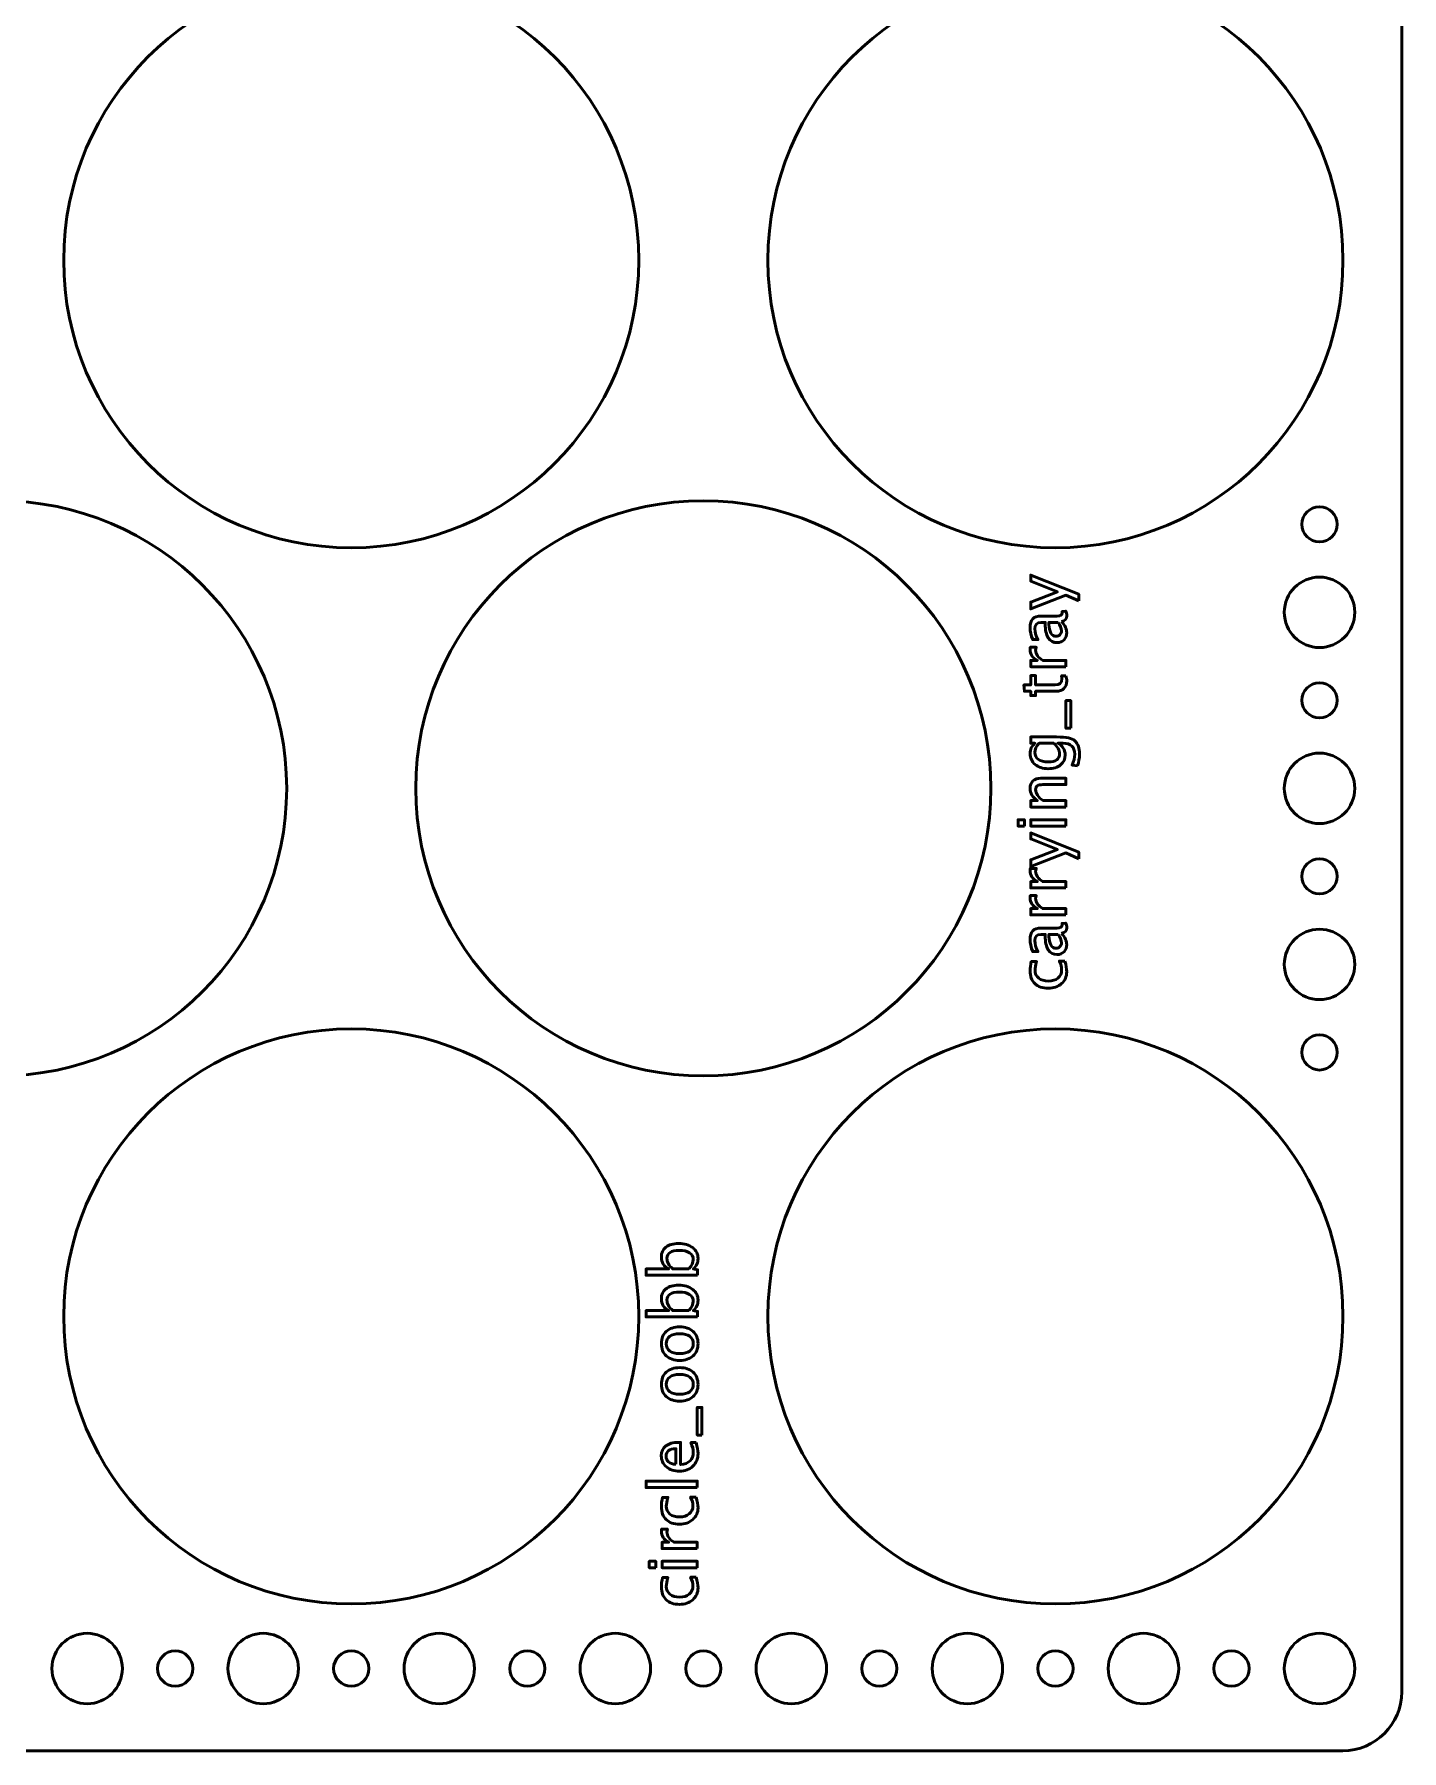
# Model space of a CAD drawing. Header units: centimetres. Extents: x -20.9 to 20.9, y -14.9 to 14.9.
# Drawn here: x -11.7 to -0.05, y -14.95 to -0.33 of the extents above; entities that cross this region are included whole.
import ezdxf

# ---------------------------------------------------------------- set-up
doc = ezdxf.new("R2010")
doc.units = ezdxf.units.CM
doc.header["$MEASUREMENT"] = 0
doc.layers.add('Layer 1', color=7, linetype='Continuous')

msp = doc.modelspace()

# ---------------------------------------------------------------- linework, layer by layer
at = {"layer": 'Layer 1', "lineweight": 53}
for centre, major_axis in [((-9, -2.25), (0, 2.45)), ((-3, -2.25), (0, 2.45)), ((-12, -6.75), (0, 2.45)), ((-6, -6.75), (0, 2.45)), ((-9, -11.25), (0, 2.45)), ((-3, -11.25), (0, 2.45)), ((-11.24999, -14.25001), (0, 0.30001)), ((-9.74999, -14.25001), (0, 0.30001)), ((-8.24999, -14.25001), (0, 0.30001)), ((-6.74999, -14.25001), (0, 0.30001)), ((-5.24999, -14.25001), (0, 0.30001)), ((-3.74999, -14.25001), (0, 0.30001)), ((-2.24999, -14.25001), (0, 0.30001)), ((-0.74999, -14.25001), (0, 0.30001)), ((-10.5, -14.25), (0, 0.15)), ((-9, -14.25), (0, 0.15)), ((-7.5, -14.25), (0, 0.15)), ((-6, -14.25), (0, 0.15)), ((-4.5, -14.25), (0, 0.15)), ((-3, -14.25), (0, 0.15)), ((-1.5, -14.25), (0, 0.15))]:
    msp.add_ellipse(centre, major_axis=major_axis, ratio=1, dxfattribs=at)
for points, knots in [([(-20.95, -14.45), (-20.95, -14.45), (-20.95, 14.45), (-20.95, 14.45), (-20.95, 14.45), (-20.95, 14.72614), (-20.72614, 14.95), (-20.45, 14.95), (-20.45, 14.95), (-20.45, 14.95), (-0.55, 14.95), (-0.55, 14.95), (-0.55, 14.95), (-0.27386, 14.95), (-0.05, 14.72614), (-0.05, 14.45), (-0.05, 14.45), (-0.05, 14.45), (-0.05, -14.45), (-0.05, -14.45), (-0.05, -14.45), (-0.05, -14.72614), (-0.27386, -14.95), (-0.55, -14.95), (-0.55, -14.95), (-0.55, -14.95), (-20.45, -14.95), (-20.45, -14.95), (-20.45, -14.95), (-20.72614, -14.95), (-20.95, -14.72614), (-20.95, -14.45)], [0, 0, 0, 0, 0.11111111, 0.11111111, 0.11111111, 0.11111111, 0.22222222, 0.22222222, 0.22222222, 0.22222222, 0.33333333, 0.33333333, 0.33333333, 0.33333333, 0.44444444, 0.44444444, 0.44444444, 0.44444444, 0.55555556, 0.55555556, 0.55555556, 0.55555556, 0.66666667, 0.66666667, 0.66666667, 0.66666667, 0.77777778, 0.77777778, 0.77777778, 0.77777778, 1, 1, 1, 1]), ([(-0.9, -4.5), (-0.9, -4.41716), (-0.83284, -4.35), (-0.75, -4.35), (-0.75, -4.35), (-0.66716, -4.35), (-0.6, -4.41716), (-0.6, -4.5), (-0.6, -4.5), (-0.6, -4.58284), (-0.66716, -4.65), (-0.75, -4.65), (-0.75, -4.65), (-0.83284, -4.65), (-0.9, -4.58284), (-0.9, -4.5)], [0, 0, 0, 0, 0.2, 0.2, 0.2, 0.2, 0.4, 0.4, 0.4, 0.4, 0.6, 0.6, 0.6, 0.6, 1, 1, 1, 1]), ([(-1.05, -5.25), (-1.05, -5.08431), (-0.91569, -4.95), (-0.75, -4.95), (-0.75, -4.95), (-0.58431, -4.95), (-0.45, -5.08431), (-0.45, -5.25), (-0.45, -5.25), (-0.45, -5.41569), (-0.58431, -5.55), (-0.75, -5.55), (-0.75, -5.55), (-0.91569, -5.55), (-1.05, -5.41569), (-1.05, -5.25)], [0, 0, 0, 0, 0.2, 0.2, 0.2, 0.2, 0.4, 0.4, 0.4, 0.4, 0.6, 0.6, 0.6, 0.6, 1, 1, 1, 1]), ([(-0.9, -6), (-0.9, -5.91716), (-0.83284, -5.85), (-0.75, -5.85), (-0.75, -5.85), (-0.66716, -5.85), (-0.6, -5.91716), (-0.6, -6), (-0.6, -6), (-0.6, -6.08284), (-0.66716, -6.15), (-0.75, -6.15), (-0.75, -6.15), (-0.83284, -6.15), (-0.9, -6.08284), (-0.9, -6)], [0, 0, 0, 0, 0.2, 0.2, 0.2, 0.2, 0.4, 0.4, 0.4, 0.4, 0.6, 0.6, 0.6, 0.6, 1, 1, 1, 1]), ([(-1.05, -6.75), (-1.05, -6.58431), (-0.91569, -6.45), (-0.75, -6.45), (-0.75, -6.45), (-0.58431, -6.45), (-0.45, -6.58431), (-0.45, -6.75), (-0.45, -6.75), (-0.45, -6.91569), (-0.58431, -7.05), (-0.75, -7.05), (-0.75, -7.05), (-0.91569, -7.05), (-1.05, -6.91569), (-1.05, -6.75)], [0, 0, 0, 0, 0.2, 0.2, 0.2, 0.2, 0.4, 0.4, 0.4, 0.4, 0.6, 0.6, 0.6, 0.6, 1, 1, 1, 1]), ([(-0.9, -7.5), (-0.9, -7.41716), (-0.83284, -7.35), (-0.75, -7.35), (-0.75, -7.35), (-0.66716, -7.35), (-0.6, -7.41716), (-0.6, -7.5), (-0.6, -7.5), (-0.6, -7.58284), (-0.66716, -7.65), (-0.75, -7.65), (-0.75, -7.65), (-0.83284, -7.65), (-0.9, -7.58284), (-0.9, -7.5)], [0, 0, 0, 0, 0.2, 0.2, 0.2, 0.2, 0.4, 0.4, 0.4, 0.4, 0.6, 0.6, 0.6, 0.6, 1, 1, 1, 1]), ([(-1.05, -8.25), (-1.05, -8.08431), (-0.91569, -7.95), (-0.75, -7.95), (-0.75, -7.95), (-0.58431, -7.95), (-0.45, -8.08431), (-0.45, -8.25), (-0.45, -8.25), (-0.45, -8.41569), (-0.58431, -8.55), (-0.75, -8.55), (-0.75, -8.55), (-0.91569, -8.55), (-1.05, -8.41569), (-1.05, -8.25)], [0, 0, 0, 0, 0.2, 0.2, 0.2, 0.2, 0.4, 0.4, 0.4, 0.4, 0.6, 0.6, 0.6, 0.6, 1, 1, 1, 1]), ([(-0.9, -9), (-0.9, -8.91716), (-0.83284, -8.85), (-0.75, -8.85), (-0.75, -8.85), (-0.66716, -8.85), (-0.6, -8.91716), (-0.6, -9), (-0.6, -9), (-0.6, -9.08284), (-0.66716, -9.15), (-0.75, -9.15), (-0.75, -9.15), (-0.83284, -9.15), (-0.9, -9.08284), (-0.9, -9)], [0, 0, 0, 0, 0.2, 0.2, 0.2, 0.2, 0.4, 0.4, 0.4, 0.4, 0.6, 0.6, 0.6, 0.6, 1, 1, 1, 1])]:
    msp.add_open_spline(points, degree=3, knots=knots, dxfattribs=at)
at = {"layer": 'Layer 1', "color": 5, "lineweight": 53}
for points, knots in [([(-2.80154, -5.15323), (-2.80154, -5.15323), (-2.9101, -5.10469), (-2.9101, -5.10469), (-2.9101, -5.10469), (-2.9101, -5.10469), (-3.20963, -5.22058), (-3.20963, -5.22058), (-3.20963, -5.22058), (-3.20963, -5.22058), (-3.20963, -5.16245), (-3.20963, -5.16245), (-3.20963, -5.16245), (-3.20963, -5.16245), (-2.9831, -5.07628), (-2.9831, -5.07628), (-2.9831, -5.07628), (-2.9831, -5.07628), (-3.20963, -4.98437), (-3.20963, -4.98437), (-3.20963, -4.98437), (-3.20963, -4.98437), (-3.20963, -4.93328), (-3.20963, -4.93328), (-3.20963, -4.93328), (-3.20963, -4.93328), (-2.80154, -5.09678), (-2.80154, -5.09678), (-2.80154, -5.09678), (-2.80154, -5.09678), (-2.80154, -5.15323), (-2.80154, -5.15323)], [0, 0, 0, 0, 0.11111111, 0.11111111, 0.11111111, 0.11111111, 0.22222222, 0.22222222, 0.22222222, 0.22222222, 0.33333333, 0.33333333, 0.33333333, 0.33333333, 0.44444444, 0.44444444, 0.44444444, 0.44444444, 0.55555556, 0.55555556, 0.55555556, 0.55555556, 0.66666667, 0.66666667, 0.66666667, 0.66666667, 0.77777778, 0.77777778, 0.77777778, 0.77777778, 1, 1, 1, 1]), ([(-2.94858, -5.32839), (-2.91866, -5.36094), (-2.90371, -5.39226), (-2.90371, -5.42237), (-2.90371, -5.42237), (-2.90371, -5.44711), (-2.91142, -5.46771), (-2.92694, -5.48398), (-2.92694, -5.48398), (-2.94246, -5.50035), (-2.96203, -5.50854), (-2.98564, -5.50854), (-2.98564, -5.50854), (-3.01829, -5.50854), (-3.04341, -5.4948), (-3.0609, -5.46733), (-3.0609, -5.46733), (-3.0784, -5.43986), (-3.08715, -5.40045), (-3.08715, -5.34908), (-3.08715, -5.34908), (-3.08715, -5.34908), (-3.08715, -5.33638), (-3.08715, -5.33638), (-3.08715, -5.33638), (-3.08715, -5.33638), (-3.12318, -5.33638), (-3.12318, -5.33638), (-3.12318, -5.33638), (-3.15789, -5.33638), (-3.1752, -5.35445), (-3.1752, -5.39066), (-3.1752, -5.39066), (-3.1752, -5.4187), (-3.16636, -5.44937), (-3.14867, -5.48257), (-3.14867, -5.48257), (-3.14867, -5.48257), (-3.19326, -5.48257), (-3.19326, -5.48257), (-3.19326, -5.48257), (-3.20832, -5.44607), (-3.21584, -5.41164), (-3.21584, -5.37938), (-3.21584, -5.37938), (-3.21584, -5.34617), (-3.20832, -5.32161), (-3.19317, -5.3059), (-3.19317, -5.3059), (-3.17802, -5.2901), (-3.15469, -5.2822), (-3.12318, -5.2822), (-3.12318, -5.2822), (-3.12318, -5.2822), (-2.988, -5.2822), (-2.988, -5.2822), (-2.988, -5.2822), (-2.95705, -5.2822), (-2.94152, -5.2727), (-2.94152, -5.2536), (-2.94152, -5.2536), (-2.94152, -5.25125), (-2.9419, -5.24777), (-2.94265, -5.24316), (-2.94265, -5.24316), (-2.94265, -5.24316), (-2.91255, -5.2393), (-2.91255, -5.2393), (-2.91255, -5.2393), (-2.90662, -5.25162), (-2.90371, -5.26517), (-2.90371, -5.28003), (-2.90371, -5.28003), (-2.90371, -5.30534), (-2.91866, -5.32143), (-2.94858, -5.32839)], [0, 0, 0, 0, 0.05, 0.05, 0.05, 0.05, 0.1, 0.1, 0.1, 0.1, 0.15, 0.15, 0.15, 0.15, 0.2, 0.2, 0.2, 0.2, 0.25, 0.25, 0.25, 0.25, 0.3, 0.3, 0.3, 0.3, 0.35, 0.35, 0.35, 0.35, 0.4, 0.4, 0.4, 0.4, 0.45, 0.45, 0.45, 0.45, 0.5, 0.5, 0.5, 0.5, 0.55, 0.55, 0.55, 0.55, 0.6, 0.6, 0.6, 0.6, 0.65, 0.65, 0.65, 0.65, 0.7, 0.7, 0.7, 0.7, 0.75, 0.75, 0.75, 0.75, 0.8, 0.8, 0.8, 0.8, 0.85, 0.85, 0.85, 0.85, 0.9, 0.9, 0.9, 0.9, 1, 1, 1, 1]), ([(-2.97812, -5.33638), (-2.97812, -5.33638), (-3.05498, -5.33638), (-3.05498, -5.33638), (-3.05498, -5.33638), (-3.05498, -5.33638), (-3.05554, -5.35379), (-3.05554, -5.35379), (-3.05554, -5.35379), (-3.05554, -5.38389), (-3.04999, -5.40816), (-3.03889, -5.42669), (-3.03889, -5.42669), (-3.0277, -5.44513), (-3.01293, -5.45435), (-2.99449, -5.45435), (-2.99449, -5.45435), (-2.9816, -5.45435), (-2.97069, -5.44974), (-2.96175, -5.44062), (-2.96175, -5.44062), (-2.95281, -5.4314), (-2.9483, -5.4202), (-2.9483, -5.40694), (-2.9483, -5.40694), (-2.9483, -5.38436), (-2.95827, -5.36084), (-2.97812, -5.33638)], [0, 0, 0, 0, 0.125, 0.125, 0.125, 0.125, 0.25, 0.25, 0.25, 0.25, 0.375, 0.375, 0.375, 0.375, 0.5, 0.5, 0.5, 0.5, 0.625, 0.625, 0.625, 0.625, 0.75, 0.75, 0.75, 0.75, 1, 1, 1, 1]), ([(-2.91048, -5.71352), (-2.91048, -5.71352), (-3.20963, -5.71352), (-3.20963, -5.71352), (-3.20963, -5.71352), (-3.20963, -5.71352), (-3.20963, -5.65934), (-3.20963, -5.65934), (-3.20963, -5.65934), (-3.20963, -5.65934), (-3.1531, -5.65934), (-3.1531, -5.65934), (-3.1531, -5.65934), (-3.19496, -5.63779), (-3.21584, -5.60656), (-3.21584, -5.56555), (-3.21584, -5.56555), (-3.21584, -5.56), (-3.21537, -5.55416), (-3.21443, -5.54814), (-3.21443, -5.54814), (-3.21443, -5.54814), (-3.16373, -5.54814), (-3.16373, -5.54814), (-3.16373, -5.54814), (-3.16683, -5.55755), (-3.16843, -5.56583), (-3.16843, -5.57298), (-3.16843, -5.57298), (-3.16843, -5.60741), (-3.14811, -5.6362), (-3.10738, -5.65934), (-3.10738, -5.65934), (-3.10738, -5.65934), (-2.91048, -5.65934), (-2.91048, -5.65934), (-2.91048, -5.65934), (-2.91048, -5.65934), (-2.91048, -5.71352), (-2.91048, -5.71352)], [0, 0, 0, 0, 0.09090909, 0.09090909, 0.09090909, 0.09090909, 0.18181818, 0.18181818, 0.18181818, 0.18181818, 0.27272727, 0.27272727, 0.27272727, 0.27272727, 0.36363636, 0.36363636, 0.36363636, 0.36363636, 0.45454545, 0.45454545, 0.45454545, 0.45454545, 0.54545455, 0.54545455, 0.54545455, 0.54545455, 0.63636364, 0.63636364, 0.63636364, 0.63636364, 0.72727273, 0.72727273, 0.72727273, 0.72727273, 0.81818182, 0.81818182, 0.81818182, 0.81818182, 1, 1, 1, 1]), ([(-2.91057, -5.79085), (-2.90596, -5.8076), (-2.90371, -5.82218), (-2.90371, -5.8345), (-2.90371, -5.8345), (-2.90371, -5.86216), (-2.91161, -5.8837), (-2.92741, -5.89913), (-2.92741, -5.89913), (-2.94322, -5.91465), (-2.96514, -5.92237), (-2.99326, -5.92237), (-2.99326, -5.92237), (-2.99326, -5.92237), (-3.16899, -5.92237), (-3.16899, -5.92237), (-3.16899, -5.92237), (-3.16899, -5.92237), (-3.16899, -5.95981), (-3.16899, -5.95981), (-3.16899, -5.95981), (-3.16899, -5.95981), (-3.20963, -5.95981), (-3.20963, -5.95981), (-3.20963, -5.95981), (-3.20963, -5.95981), (-3.20963, -5.92237), (-3.20963, -5.92237), (-3.20963, -5.92237), (-3.20963, -5.92237), (-3.26373, -5.92237), (-3.26373, -5.92237), (-3.26373, -5.92237), (-3.26373, -5.92237), (-3.2689, -5.86818), (-3.2689, -5.86818), (-3.2689, -5.86818), (-3.2689, -5.86818), (-3.20963, -5.86818), (-3.20963, -5.86818), (-3.20963, -5.86818), (-3.20963, -5.86818), (-3.20963, -5.78972), (-3.20963, -5.78972), (-3.20963, -5.78972), (-3.20963, -5.78972), (-3.16899, -5.78972), (-3.16899, -5.78972), (-3.16899, -5.78972), (-3.16899, -5.78972), (-3.16899, -5.86818), (-3.16899, -5.86818), (-3.16899, -5.86818), (-3.16899, -5.86818), (-3.00305, -5.86818), (-3.00305, -5.86818), (-3.00305, -5.86818), (-2.96391, -5.86818), (-2.94435, -5.85115), (-2.94435, -5.81719), (-2.94435, -5.81719), (-2.94435, -5.80995), (-2.94557, -5.8012), (-2.94792, -5.79085), (-2.94792, -5.79085), (-2.94792, -5.79085), (-2.91057, -5.79085), (-2.91057, -5.79085)], [0, 0, 0, 0, 0.05555556, 0.05555556, 0.05555556, 0.05555556, 0.11111111, 0.11111111, 0.11111111, 0.11111111, 0.16666667, 0.16666667, 0.16666667, 0.16666667, 0.22222222, 0.22222222, 0.22222222, 0.22222222, 0.27777778, 0.27777778, 0.27777778, 0.27777778, 0.33333333, 0.33333333, 0.33333333, 0.33333333, 0.38888889, 0.38888889, 0.38888889, 0.38888889, 0.44444444, 0.44444444, 0.44444444, 0.44444444, 0.5, 0.5, 0.5, 0.5, 0.55555556, 0.55555556, 0.55555556, 0.55555556, 0.61111111, 0.61111111, 0.61111111, 0.61111111, 0.66666667, 0.66666667, 0.66666667, 0.66666667, 0.72222222, 0.72222222, 0.72222222, 0.72222222, 0.77777778, 0.77777778, 0.77777778, 0.77777778, 0.83333333, 0.83333333, 0.83333333, 0.83333333, 0.88888889, 0.88888889, 0.88888889, 0.88888889, 1, 1, 1, 1]), ([(-2.86984, -6.23732), (-2.86984, -6.23732), (-2.91048, -6.23732), (-2.91048, -6.23732), (-2.91048, -6.23732), (-2.91048, -6.23732), (-2.91048, -6.00252), (-2.91048, -6.00252), (-2.91048, -6.00252), (-2.91048, -6.00252), (-2.86984, -6.00252), (-2.86984, -6.00252), (-2.86984, -6.00252), (-2.86984, -6.00252), (-2.86984, -6.23732), (-2.86984, -6.23732)], [0, 0, 0, 0, 0.2, 0.2, 0.2, 0.2, 0.4, 0.4, 0.4, 0.4, 0.6, 0.6, 0.6, 0.6, 1, 1, 1, 1]), ([(-2.81114, -6.55764), (-2.81114, -6.55764), (-2.85799, -6.55125), (-2.85799, -6.55125), (-2.85799, -6.55125), (-2.84331, -6.51983), (-2.83597, -6.48869), (-2.83597, -6.45793), (-2.83597, -6.45793), (-2.83597, -6.39687), (-2.86834, -6.3663), (-2.93296, -6.3663), (-2.93296, -6.3663), (-2.93296, -6.3663), (-2.98, -6.3663), (-2.98, -6.3663), (-2.98, -6.3663), (-2.96015, -6.37571), (-2.94482, -6.38907), (-2.93381, -6.40647), (-2.93381, -6.40647), (-2.9228, -6.42387), (-2.91725, -6.44325), (-2.91725, -6.46461), (-2.91725, -6.46461), (-2.91725, -6.50082), (-2.93024, -6.52952), (-2.9562, -6.55068), (-2.9562, -6.55068), (-2.98216, -6.57185), (-3.01735, -6.58248), (-3.06175, -6.58248), (-3.06175, -6.58248), (-3.10719, -6.58248), (-3.14425, -6.57044), (-3.17294, -6.54636), (-3.17294, -6.54636), (-3.20154, -6.52218), (-3.21584, -6.49104), (-3.21584, -6.45275), (-3.21584, -6.45275), (-3.21584, -6.41926), (-3.2023, -6.39038), (-3.17511, -6.3663), (-3.17511, -6.3663), (-3.17511, -6.3663), (-3.20963, -6.3663), (-3.20963, -6.3663), (-3.20963, -6.3663), (-3.20963, -6.3663), (-3.20963, -6.31211), (-3.20963, -6.31211), (-3.20963, -6.31211), (-3.20963, -6.31211), (-2.99214, -6.31211), (-2.99214, -6.31211), (-2.99214, -6.31211), (-2.94538, -6.31211), (-2.91076, -6.31456), (-2.88828, -6.31945), (-2.88828, -6.31945), (-2.8658, -6.32425), (-2.84736, -6.33347), (-2.83306, -6.34683), (-2.83306, -6.34683), (-2.80794, -6.37053), (-2.79533, -6.4076), (-2.79533, -6.45793), (-2.79533, -6.45793), (-2.79533, -6.49245), (-2.8006, -6.52566), (-2.81114, -6.55764)], [0, 0, 0, 0, 0.05263158, 0.05263158, 0.05263158, 0.05263158, 0.10526316, 0.10526316, 0.10526316, 0.10526316, 0.15789474, 0.15789474, 0.15789474, 0.15789474, 0.21052632, 0.21052632, 0.21052632, 0.21052632, 0.26315789, 0.26315789, 0.26315789, 0.26315789, 0.31578947, 0.31578947, 0.31578947, 0.31578947, 0.36842105, 0.36842105, 0.36842105, 0.36842105, 0.42105263, 0.42105263, 0.42105263, 0.42105263, 0.47368421, 0.47368421, 0.47368421, 0.47368421, 0.52631579, 0.52631579, 0.52631579, 0.52631579, 0.57894737, 0.57894737, 0.57894737, 0.57894737, 0.63157895, 0.63157895, 0.63157895, 0.63157895, 0.68421053, 0.68421053, 0.68421053, 0.68421053, 0.73684211, 0.73684211, 0.73684211, 0.73684211, 0.78947368, 0.78947368, 0.78947368, 0.78947368, 0.84210526, 0.84210526, 0.84210526, 0.84210526, 0.89473684, 0.89473684, 0.89473684, 0.89473684, 1, 1, 1, 1]), ([(-3.01396, -6.3663), (-3.01396, -6.3663), (-3.13804, -6.3663), (-3.13804, -6.3663), (-3.13804, -6.3663), (-3.16278, -6.39019), (-3.1752, -6.41625), (-3.1752, -6.44438), (-3.1752, -6.44438), (-3.1752, -6.4694), (-3.16523, -6.48897), (-3.14519, -6.50308), (-3.14519, -6.50308), (-3.12525, -6.51729), (-3.0975, -6.52434), (-3.06213, -6.52434), (-3.06213, -6.52434), (-2.99712, -6.52434), (-2.96467, -6.50129), (-2.96467, -6.4551), (-2.96467, -6.4551), (-2.96467, -6.42368), (-2.98113, -6.39405), (-3.01396, -6.3663)], [0, 0, 0, 0, 0.14285714, 0.14285714, 0.14285714, 0.14285714, 0.28571429, 0.28571429, 0.28571429, 0.28571429, 0.42857143, 0.42857143, 0.42857143, 0.42857143, 0.57142857, 0.57142857, 0.57142857, 0.57142857, 0.71428571, 0.71428571, 0.71428571, 0.71428571, 1, 1, 1, 1]), ([(-2.91048, -6.9091), (-2.91048, -6.9091), (-3.20963, -6.9091), (-3.20963, -6.9091), (-3.20963, -6.9091), (-3.20963, -6.9091), (-3.20963, -6.85492), (-3.20963, -6.85492), (-3.20963, -6.85492), (-3.20963, -6.85492), (-3.1531, -6.85492), (-3.1531, -6.85492), (-3.1531, -6.85492), (-3.19496, -6.82623), (-3.21584, -6.79104), (-3.21584, -6.74946), (-3.21584, -6.74946), (-3.21584, -6.72331), (-3.20766, -6.70252), (-3.19119, -6.68718), (-3.19119, -6.68718), (-3.17483, -6.67185), (-3.15272, -6.66414), (-3.12506, -6.66414), (-3.12506, -6.66414), (-3.12506, -6.66414), (-2.91048, -6.66414), (-2.91048, -6.66414), (-2.91048, -6.66414), (-2.91048, -6.66414), (-2.91048, -6.71832), (-2.91048, -6.71832), (-2.91048, -6.71832), (-2.91048, -6.71832), (-3.10738, -6.71832), (-3.10738, -6.71832), (-3.10738, -6.71832), (-3.12958, -6.71832), (-3.14538, -6.72162), (-3.15479, -6.72811), (-3.15479, -6.72811), (-3.16429, -6.73469), (-3.16899, -6.74551), (-3.16899, -6.76066), (-3.16899, -6.76066), (-3.16899, -6.79396), (-3.14726, -6.82538), (-3.1038, -6.85492), (-3.1038, -6.85492), (-3.1038, -6.85492), (-2.91048, -6.85492), (-2.91048, -6.85492), (-2.91048, -6.85492), (-2.91048, -6.85492), (-2.91048, -6.9091), (-2.91048, -6.9091)], [0, 0, 0, 0, 0.06666667, 0.06666667, 0.06666667, 0.06666667, 0.13333333, 0.13333333, 0.13333333, 0.13333333, 0.2, 0.2, 0.2, 0.2, 0.26666667, 0.26666667, 0.26666667, 0.26666667, 0.33333333, 0.33333333, 0.33333333, 0.33333333, 0.4, 0.4, 0.4, 0.4, 0.46666667, 0.46666667, 0.46666667, 0.46666667, 0.53333333, 0.53333333, 0.53333333, 0.53333333, 0.6, 0.6, 0.6, 0.6, 0.66666667, 0.66666667, 0.66666667, 0.66666667, 0.73333333, 0.73333333, 0.73333333, 0.73333333, 0.8, 0.8, 0.8, 0.8, 0.86666667, 0.86666667, 0.86666667, 0.86666667, 1, 1, 1, 1]), ([(-3.26438, -7.07222), (-3.26438, -7.07222), (-3.31857, -7.07222), (-3.31857, -7.07222), (-3.31857, -7.07222), (-3.31857, -7.07222), (-3.31857, -7.01804), (-3.31857, -7.01804), (-3.31857, -7.01804), (-3.31857, -7.01804), (-3.26438, -7.01804), (-3.26438, -7.01804), (-3.26438, -7.01804), (-3.26438, -7.01804), (-3.26438, -7.07222), (-3.26438, -7.07222)], [0, 0, 0, 0, 0.2, 0.2, 0.2, 0.2, 0.4, 0.4, 0.4, 0.4, 0.6, 0.6, 0.6, 0.6, 1, 1, 1, 1]), ([(-2.91048, -7.07222), (-2.91048, -7.07222), (-3.20963, -7.07222), (-3.20963, -7.07222), (-3.20963, -7.07222), (-3.20963, -7.07222), (-3.20963, -7.01804), (-3.20963, -7.01804), (-3.20963, -7.01804), (-3.20963, -7.01804), (-2.91048, -7.01804), (-2.91048, -7.01804), (-2.91048, -7.01804), (-2.91048, -7.01804), (-2.91048, -7.07222), (-2.91048, -7.07222)], [0, 0, 0, 0, 0.2, 0.2, 0.2, 0.2, 0.4, 0.4, 0.4, 0.4, 0.6, 0.6, 0.6, 0.6, 1, 1, 1, 1]), ([(-2.80154, -7.34946), (-2.80154, -7.34946), (-2.9101, -7.30092), (-2.9101, -7.30092), (-2.9101, -7.30092), (-2.9101, -7.30092), (-3.20963, -7.41681), (-3.20963, -7.41681), (-3.20963, -7.41681), (-3.20963, -7.41681), (-3.20963, -7.35868), (-3.20963, -7.35868), (-3.20963, -7.35868), (-3.20963, -7.35868), (-2.9831, -7.27251), (-2.9831, -7.27251), (-2.9831, -7.27251), (-2.9831, -7.27251), (-3.20963, -7.1806), (-3.20963, -7.1806), (-3.20963, -7.1806), (-3.20963, -7.1806), (-3.20963, -7.12951), (-3.20963, -7.12951), (-3.20963, -7.12951), (-3.20963, -7.12951), (-2.80154, -7.29301), (-2.80154, -7.29301), (-2.80154, -7.29301), (-2.80154, -7.29301), (-2.80154, -7.34946), (-2.80154, -7.34946)], [0, 0, 0, 0, 0.11111111, 0.11111111, 0.11111111, 0.11111111, 0.22222222, 0.22222222, 0.22222222, 0.22222222, 0.33333333, 0.33333333, 0.33333333, 0.33333333, 0.44444444, 0.44444444, 0.44444444, 0.44444444, 0.55555556, 0.55555556, 0.55555556, 0.55555556, 0.66666667, 0.66666667, 0.66666667, 0.66666667, 0.77777778, 0.77777778, 0.77777778, 0.77777778, 1, 1, 1, 1]), ([(-2.91048, -7.59809), (-2.91048, -7.59809), (-3.20963, -7.59809), (-3.20963, -7.59809), (-3.20963, -7.59809), (-3.20963, -7.59809), (-3.20963, -7.54391), (-3.20963, -7.54391), (-3.20963, -7.54391), (-3.20963, -7.54391), (-3.1531, -7.54391), (-3.1531, -7.54391), (-3.1531, -7.54391), (-3.19496, -7.52236), (-3.21584, -7.49113), (-3.21584, -7.45012), (-3.21584, -7.45012), (-3.21584, -7.44457), (-3.21537, -7.43873), (-3.21443, -7.43271), (-3.21443, -7.43271), (-3.21443, -7.43271), (-3.16373, -7.43271), (-3.16373, -7.43271), (-3.16373, -7.43271), (-3.16683, -7.44212), (-3.16843, -7.4504), (-3.16843, -7.45755), (-3.16843, -7.45755), (-3.16843, -7.49198), (-3.14811, -7.52077), (-3.10738, -7.54391), (-3.10738, -7.54391), (-3.10738, -7.54391), (-2.91048, -7.54391), (-2.91048, -7.54391), (-2.91048, -7.54391), (-2.91048, -7.54391), (-2.91048, -7.59809), (-2.91048, -7.59809)], [0, 0, 0, 0, 0.09090909, 0.09090909, 0.09090909, 0.09090909, 0.18181818, 0.18181818, 0.18181818, 0.18181818, 0.27272727, 0.27272727, 0.27272727, 0.27272727, 0.36363636, 0.36363636, 0.36363636, 0.36363636, 0.45454545, 0.45454545, 0.45454545, 0.45454545, 0.54545455, 0.54545455, 0.54545455, 0.54545455, 0.63636364, 0.63636364, 0.63636364, 0.63636364, 0.72727273, 0.72727273, 0.72727273, 0.72727273, 0.81818182, 0.81818182, 0.81818182, 0.81818182, 1, 1, 1, 1]), ([(-2.91048, -7.82904), (-2.91048, -7.82904), (-3.20963, -7.82904), (-3.20963, -7.82904), (-3.20963, -7.82904), (-3.20963, -7.82904), (-3.20963, -7.77486), (-3.20963, -7.77486), (-3.20963, -7.77486), (-3.20963, -7.77486), (-3.1531, -7.77486), (-3.1531, -7.77486), (-3.1531, -7.77486), (-3.19496, -7.75331), (-3.21584, -7.72208), (-3.21584, -7.68107), (-3.21584, -7.68107), (-3.21584, -7.67552), (-3.21537, -7.66968), (-3.21443, -7.66366), (-3.21443, -7.66366), (-3.21443, -7.66366), (-3.16373, -7.66366), (-3.16373, -7.66366), (-3.16373, -7.66366), (-3.16683, -7.67307), (-3.16843, -7.68135), (-3.16843, -7.6885), (-3.16843, -7.6885), (-3.16843, -7.72293), (-3.14811, -7.75172), (-3.10738, -7.77486), (-3.10738, -7.77486), (-3.10738, -7.77486), (-2.91048, -7.77486), (-2.91048, -7.77486), (-2.91048, -7.77486), (-2.91048, -7.77486), (-2.91048, -7.82904), (-2.91048, -7.82904)], [0, 0, 0, 0, 0.09090909, 0.09090909, 0.09090909, 0.09090909, 0.18181818, 0.18181818, 0.18181818, 0.18181818, 0.27272727, 0.27272727, 0.27272727, 0.27272727, 0.36363636, 0.36363636, 0.36363636, 0.36363636, 0.45454545, 0.45454545, 0.45454545, 0.45454545, 0.54545455, 0.54545455, 0.54545455, 0.54545455, 0.63636364, 0.63636364, 0.63636364, 0.63636364, 0.72727273, 0.72727273, 0.72727273, 0.72727273, 0.81818182, 0.81818182, 0.81818182, 0.81818182, 1, 1, 1, 1]), ([(-2.94858, -7.98652), (-2.91866, -8.01907), (-2.90371, -8.05039), (-2.90371, -8.0805), (-2.90371, -8.0805), (-2.90371, -8.10524), (-2.91142, -8.12584), (-2.92694, -8.14211), (-2.92694, -8.14211), (-2.94246, -8.15848), (-2.96203, -8.16667), (-2.98564, -8.16667), (-2.98564, -8.16667), (-3.01829, -8.16667), (-3.04341, -8.15293), (-3.0609, -8.12546), (-3.0609, -8.12546), (-3.0784, -8.09799), (-3.08715, -8.05858), (-3.08715, -8.00721), (-3.08715, -8.00721), (-3.08715, -8.00721), (-3.08715, -7.99451), (-3.08715, -7.99451), (-3.08715, -7.99451), (-3.08715, -7.99451), (-3.12318, -7.99451), (-3.12318, -7.99451), (-3.12318, -7.99451), (-3.15789, -7.99451), (-3.1752, -8.01258), (-3.1752, -8.04879), (-3.1752, -8.04879), (-3.1752, -8.07683), (-3.16636, -8.1075), (-3.14867, -8.1407), (-3.14867, -8.1407), (-3.14867, -8.1407), (-3.19326, -8.1407), (-3.19326, -8.1407), (-3.19326, -8.1407), (-3.20832, -8.1042), (-3.21584, -8.06977), (-3.21584, -8.03751), (-3.21584, -8.03751), (-3.21584, -8.0043), (-3.20832, -7.97974), (-3.19317, -7.96403), (-3.19317, -7.96403), (-3.17802, -7.94823), (-3.15469, -7.94033), (-3.12318, -7.94033), (-3.12318, -7.94033), (-3.12318, -7.94033), (-2.988, -7.94033), (-2.988, -7.94033), (-2.988, -7.94033), (-2.95705, -7.94033), (-2.94152, -7.93083), (-2.94152, -7.91173), (-2.94152, -7.91173), (-2.94152, -7.90938), (-2.9419, -7.9059), (-2.94265, -7.90129), (-2.94265, -7.90129), (-2.94265, -7.90129), (-2.91255, -7.89743), (-2.91255, -7.89743), (-2.91255, -7.89743), (-2.90662, -7.90975), (-2.90371, -7.9233), (-2.90371, -7.93816), (-2.90371, -7.93816), (-2.90371, -7.96347), (-2.91866, -7.97956), (-2.94858, -7.98652)], [0, 0, 0, 0, 0.05, 0.05, 0.05, 0.05, 0.1, 0.1, 0.1, 0.1, 0.15, 0.15, 0.15, 0.15, 0.2, 0.2, 0.2, 0.2, 0.25, 0.25, 0.25, 0.25, 0.3, 0.3, 0.3, 0.3, 0.35, 0.35, 0.35, 0.35, 0.4, 0.4, 0.4, 0.4, 0.45, 0.45, 0.45, 0.45, 0.5, 0.5, 0.5, 0.5, 0.55, 0.55, 0.55, 0.55, 0.6, 0.6, 0.6, 0.6, 0.65, 0.65, 0.65, 0.65, 0.7, 0.7, 0.7, 0.7, 0.75, 0.75, 0.75, 0.75, 0.8, 0.8, 0.8, 0.8, 0.85, 0.85, 0.85, 0.85, 0.9, 0.9, 0.9, 0.9, 1, 1, 1, 1]), ([(-2.97812, -7.99451), (-2.97812, -7.99451), (-3.05498, -7.99451), (-3.05498, -7.99451), (-3.05498, -7.99451), (-3.05498, -7.99451), (-3.05554, -8.01192), (-3.05554, -8.01192), (-3.05554, -8.01192), (-3.05554, -8.04202), (-3.04999, -8.06629), (-3.03889, -8.08482), (-3.03889, -8.08482), (-3.0277, -8.10326), (-3.01293, -8.11248), (-2.99449, -8.11248), (-2.99449, -8.11248), (-2.9816, -8.11248), (-2.97069, -8.10787), (-2.96175, -8.09875), (-2.96175, -8.09875), (-2.95281, -8.08953), (-2.9483, -8.07833), (-2.9483, -8.06507), (-2.9483, -8.06507), (-2.9483, -8.04249), (-2.95827, -8.01897), (-2.97812, -7.99451)], [0, 0, 0, 0, 0.125, 0.125, 0.125, 0.125, 0.25, 0.25, 0.25, 0.25, 0.375, 0.375, 0.375, 0.375, 0.5, 0.5, 0.5, 0.5, 0.625, 0.625, 0.625, 0.625, 0.75, 0.75, 0.75, 0.75, 1, 1, 1, 1]), ([(-2.91951, -8.22208), (-2.90897, -8.25717), (-2.90371, -8.28746), (-2.90371, -8.31295), (-2.90371, -8.31295), (-2.90371, -8.35341), (-2.91866, -8.3869), (-2.94849, -8.41352), (-2.94849, -8.41352), (-2.9784, -8.44014), (-3.01612, -8.4535), (-3.06156, -8.4535), (-3.06156, -8.4535), (-3.1101, -8.4535), (-3.14802, -8.44033), (-3.17511, -8.41399), (-3.17511, -8.41399), (-3.2023, -8.38765), (-3.21584, -8.35087), (-3.21584, -8.30364), (-3.21584, -8.30364), (-3.21584, -8.28041), (-3.21264, -8.25425), (-3.20625, -8.22547), (-3.20625, -8.22547), (-3.20625, -8.22547), (-3.16053, -8.22547), (-3.16053, -8.22547), (-3.16053, -8.22547), (-3.16956, -8.25604), (-3.17407, -8.28097), (-3.17407, -8.30016), (-3.17407, -8.30016), (-3.17407, -8.32801), (-3.16363, -8.3503), (-3.14284, -8.36695), (-3.14284, -8.36695), (-3.12205, -8.3836), (-3.0943, -8.39198), (-3.05968, -8.39198), (-3.05968, -8.39198), (-3.0261, -8.39198), (-2.999, -8.38332), (-2.97821, -8.36611), (-2.97821, -8.36611), (-2.95752, -8.34889), (-2.94717, -8.32641), (-2.94717, -8.29847), (-2.94717, -8.29847), (-2.94717, -8.27373), (-2.95357, -8.24833), (-2.96636, -8.22208), (-2.96636, -8.22208), (-2.96636, -8.22208), (-2.91951, -8.22208), (-2.91951, -8.22208)], [0, 0, 0, 0, 0.06666667, 0.06666667, 0.06666667, 0.06666667, 0.13333333, 0.13333333, 0.13333333, 0.13333333, 0.2, 0.2, 0.2, 0.2, 0.26666667, 0.26666667, 0.26666667, 0.26666667, 0.33333333, 0.33333333, 0.33333333, 0.33333333, 0.4, 0.4, 0.4, 0.4, 0.46666667, 0.46666667, 0.46666667, 0.46666667, 0.53333333, 0.53333333, 0.53333333, 0.53333333, 0.6, 0.6, 0.6, 0.6, 0.66666667, 0.66666667, 0.66666667, 0.66666667, 0.73333333, 0.73333333, 0.73333333, 0.73333333, 0.8, 0.8, 0.8, 0.8, 0.86666667, 0.86666667, 0.86666667, 0.86666667, 1, 1, 1, 1]), ([(-6.04869, -10.89899), (-6.04869, -10.89899), (-6.48726, -10.89899), (-6.48726, -10.89899), (-6.48726, -10.89899), (-6.48726, -10.89899), (-6.48726, -10.84481), (-6.48726, -10.84481), (-6.48726, -10.84481), (-6.48726, -10.84481), (-6.2947, -10.84481), (-6.2947, -10.84481), (-6.2947, -10.84481), (-6.33656, -10.82261), (-6.35744, -10.78921), (-6.35744, -10.74471), (-6.35744, -10.74471), (-6.35744, -10.70868), (-6.34437, -10.68037), (-6.31812, -10.65967), (-6.31812, -10.65967), (-6.29187, -10.63898), (-6.25603, -10.62863), (-6.21059, -10.62863), (-6.21059, -10.62863), (-6.16111, -10.62863), (-6.12113, -10.64039), (-6.09084, -10.66381), (-6.09084, -10.66381), (-6.06045, -10.68723), (-6.04531, -10.71809), (-6.04531, -10.75628), (-6.04531, -10.75628), (-6.04531, -10.79175), (-6.05885, -10.82129), (-6.08604, -10.84481), (-6.08604, -10.84481), (-6.08604, -10.84481), (-6.04869, -10.85139), (-6.04869, -10.85139), (-6.04869, -10.85139), (-6.04869, -10.85139), (-6.04869, -10.89899), (-6.04869, -10.89899)], [0, 0, 0, 0, 0.08333333, 0.08333333, 0.08333333, 0.08333333, 0.16666667, 0.16666667, 0.16666667, 0.16666667, 0.25, 0.25, 0.25, 0.25, 0.33333333, 0.33333333, 0.33333333, 0.33333333, 0.41666667, 0.41666667, 0.41666667, 0.41666667, 0.5, 0.5, 0.5, 0.5, 0.58333333, 0.58333333, 0.58333333, 0.58333333, 0.66666667, 0.66666667, 0.66666667, 0.66666667, 0.75, 0.75, 0.75, 0.75, 0.83333333, 0.83333333, 0.83333333, 0.83333333, 1, 1, 1, 1]), ([(-6.12339, -10.84481), (-6.09846, -10.81687), (-6.08595, -10.79024), (-6.08595, -10.76494), (-6.08595, -10.76494), (-6.08595, -10.74001), (-6.09639, -10.72072), (-6.11718, -10.70718), (-6.11718, -10.70718), (-6.13797, -10.69354), (-6.16723, -10.68676), (-6.20504, -10.68676), (-6.20504, -10.68676), (-6.27503, -10.68676), (-6.31003, -10.70991), (-6.31003, -10.75619), (-6.31003, -10.75619), (-6.31003, -10.78648), (-6.29366, -10.81602), (-6.26083, -10.84481), (-6.26083, -10.84481), (-6.26083, -10.84481), (-6.12339, -10.84481), (-6.12339, -10.84481)], [0, 0, 0, 0, 0.14285714, 0.14285714, 0.14285714, 0.14285714, 0.28571429, 0.28571429, 0.28571429, 0.28571429, 0.42857143, 0.42857143, 0.42857143, 0.42857143, 0.57142857, 0.57142857, 0.57142857, 0.57142857, 0.71428571, 0.71428571, 0.71428571, 0.71428571, 1, 1, 1, 1]), ([(-6.04869, -11.25421), (-6.04869, -11.25421), (-6.48726, -11.25421), (-6.48726, -11.25421), (-6.48726, -11.25421), (-6.48726, -11.25421), (-6.48726, -11.20003), (-6.48726, -11.20003), (-6.48726, -11.20003), (-6.48726, -11.20003), (-6.2947, -11.20003), (-6.2947, -11.20003), (-6.2947, -11.20003), (-6.33656, -11.17783), (-6.35744, -11.14443), (-6.35744, -11.09993), (-6.35744, -11.09993), (-6.35744, -11.0639), (-6.34437, -11.03559), (-6.31812, -11.01489), (-6.31812, -11.01489), (-6.29187, -10.9942), (-6.25603, -10.98385), (-6.21059, -10.98385), (-6.21059, -10.98385), (-6.16111, -10.98385), (-6.12113, -10.99561), (-6.09084, -11.01903), (-6.09084, -11.01903), (-6.06045, -11.04245), (-6.04531, -11.07331), (-6.04531, -11.1115), (-6.04531, -11.1115), (-6.04531, -11.14697), (-6.05885, -11.17651), (-6.08604, -11.20003), (-6.08604, -11.20003), (-6.08604, -11.20003), (-6.04869, -11.20661), (-6.04869, -11.20661), (-6.04869, -11.20661), (-6.04869, -11.20661), (-6.04869, -11.25421), (-6.04869, -11.25421)], [0, 0, 0, 0, 0.08333333, 0.08333333, 0.08333333, 0.08333333, 0.16666667, 0.16666667, 0.16666667, 0.16666667, 0.25, 0.25, 0.25, 0.25, 0.33333333, 0.33333333, 0.33333333, 0.33333333, 0.41666667, 0.41666667, 0.41666667, 0.41666667, 0.5, 0.5, 0.5, 0.5, 0.58333333, 0.58333333, 0.58333333, 0.58333333, 0.66666667, 0.66666667, 0.66666667, 0.66666667, 0.75, 0.75, 0.75, 0.75, 0.83333333, 0.83333333, 0.83333333, 0.83333333, 1, 1, 1, 1]), ([(-6.12339, -11.20003), (-6.09846, -11.17209), (-6.08595, -11.14546), (-6.08595, -11.12016), (-6.08595, -11.12016), (-6.08595, -11.09523), (-6.09639, -11.07594), (-6.11718, -11.0624), (-6.11718, -11.0624), (-6.13797, -11.04876), (-6.16723, -11.04198), (-6.20504, -11.04198), (-6.20504, -11.04198), (-6.27503, -11.04198), (-6.31003, -11.06513), (-6.31003, -11.11141), (-6.31003, -11.11141), (-6.31003, -11.1417), (-6.29366, -11.17124), (-6.26083, -11.20003), (-6.26083, -11.20003), (-6.26083, -11.20003), (-6.12339, -11.20003), (-6.12339, -11.20003)], [0, 0, 0, 0, 0.14285714, 0.14285714, 0.14285714, 0.14285714, 0.28571429, 0.28571429, 0.28571429, 0.28571429, 0.42857143, 0.42857143, 0.42857143, 0.42857143, 0.57142857, 0.57142857, 0.57142857, 0.57142857, 0.71428571, 0.71428571, 0.71428571, 0.71428571, 1, 1, 1, 1]), ([(-6.04531, -11.48187), (-6.04531, -11.5258), (-6.05932, -11.56061), (-6.08736, -11.58619), (-6.08736, -11.58619), (-6.11539, -11.61188), (-6.15349, -11.62467), (-6.20156, -11.62467), (-6.20156, -11.62467), (-6.24954, -11.62467), (-6.28755, -11.61188), (-6.31549, -11.58619), (-6.31549, -11.58619), (-6.34343, -11.56061), (-6.35744, -11.5258), (-6.35744, -11.48187), (-6.35744, -11.48187), (-6.35744, -11.43793), (-6.34343, -11.40313), (-6.31549, -11.37754), (-6.31549, -11.37754), (-6.28755, -11.35186), (-6.24954, -11.33906), (-6.20156, -11.33906), (-6.20156, -11.33906), (-6.15349, -11.33906), (-6.11539, -11.35186), (-6.08736, -11.37754), (-6.08736, -11.37754), (-6.05932, -11.40313), (-6.04531, -11.43793), (-6.04531, -11.48187)], [0, 0, 0, 0, 0.11111111, 0.11111111, 0.11111111, 0.11111111, 0.22222222, 0.22222222, 0.22222222, 0.22222222, 0.33333333, 0.33333333, 0.33333333, 0.33333333, 0.44444444, 0.44444444, 0.44444444, 0.44444444, 0.55555556, 0.55555556, 0.55555556, 0.55555556, 0.66666667, 0.66666667, 0.66666667, 0.66666667, 0.77777778, 0.77777778, 0.77777778, 0.77777778, 1, 1, 1, 1]), ([(-6.08595, -11.48196), (-6.08595, -11.45515), (-6.09601, -11.43427), (-6.11624, -11.4194), (-6.11624, -11.4194), (-6.13637, -11.40463), (-6.16487, -11.3972), (-6.20156, -11.3972), (-6.20156, -11.3972), (-6.23816, -11.3972), (-6.26657, -11.40463), (-6.2867, -11.4194), (-6.2867, -11.4194), (-6.30674, -11.43427), (-6.3168, -11.45515), (-6.3168, -11.48196), (-6.3168, -11.48196), (-6.3168, -11.50887), (-6.30674, -11.52975), (-6.2867, -11.54443), (-6.2867, -11.54443), (-6.26657, -11.5592), (-6.23816, -11.56653), (-6.20156, -11.56653), (-6.20156, -11.56653), (-6.16487, -11.56653), (-6.13637, -11.5592), (-6.11624, -11.54443), (-6.11624, -11.54443), (-6.09601, -11.52975), (-6.08595, -11.50887), (-6.08595, -11.48196)], [0, 0, 0, 0, 0.11111111, 0.11111111, 0.11111111, 0.11111111, 0.22222222, 0.22222222, 0.22222222, 0.22222222, 0.33333333, 0.33333333, 0.33333333, 0.33333333, 0.44444444, 0.44444444, 0.44444444, 0.44444444, 0.55555556, 0.55555556, 0.55555556, 0.55555556, 0.66666667, 0.66666667, 0.66666667, 0.66666667, 0.77777778, 0.77777778, 0.77777778, 0.77777778, 1, 1, 1, 1]), ([(-6.04531, -11.82862), (-6.04531, -11.87255), (-6.05932, -11.90736), (-6.08736, -11.93294), (-6.08736, -11.93294), (-6.11539, -11.95863), (-6.15349, -11.97142), (-6.20156, -11.97142), (-6.20156, -11.97142), (-6.24954, -11.97142), (-6.28755, -11.95863), (-6.31549, -11.93294), (-6.31549, -11.93294), (-6.34343, -11.90736), (-6.35744, -11.87255), (-6.35744, -11.82862), (-6.35744, -11.82862), (-6.35744, -11.78468), (-6.34343, -11.74988), (-6.31549, -11.72429), (-6.31549, -11.72429), (-6.28755, -11.69861), (-6.24954, -11.68581), (-6.20156, -11.68581), (-6.20156, -11.68581), (-6.15349, -11.68581), (-6.11539, -11.69861), (-6.08736, -11.72429), (-6.08736, -11.72429), (-6.05932, -11.74988), (-6.04531, -11.78468), (-6.04531, -11.82862)], [0, 0, 0, 0, 0.11111111, 0.11111111, 0.11111111, 0.11111111, 0.22222222, 0.22222222, 0.22222222, 0.22222222, 0.33333333, 0.33333333, 0.33333333, 0.33333333, 0.44444444, 0.44444444, 0.44444444, 0.44444444, 0.55555556, 0.55555556, 0.55555556, 0.55555556, 0.66666667, 0.66666667, 0.66666667, 0.66666667, 0.77777778, 0.77777778, 0.77777778, 0.77777778, 1, 1, 1, 1]), ([(-6.08595, -11.82871), (-6.08595, -11.8019), (-6.09601, -11.78102), (-6.11624, -11.76615), (-6.11624, -11.76615), (-6.13637, -11.75138), (-6.16487, -11.74395), (-6.20156, -11.74395), (-6.20156, -11.74395), (-6.23816, -11.74395), (-6.26657, -11.75138), (-6.2867, -11.76615), (-6.2867, -11.76615), (-6.30674, -11.78102), (-6.3168, -11.8019), (-6.3168, -11.82871), (-6.3168, -11.82871), (-6.3168, -11.85562), (-6.30674, -11.8765), (-6.2867, -11.89118), (-6.2867, -11.89118), (-6.26657, -11.90595), (-6.23816, -11.91328), (-6.20156, -11.91328), (-6.20156, -11.91328), (-6.16487, -11.91328), (-6.13637, -11.90595), (-6.11624, -11.89118), (-6.11624, -11.89118), (-6.09601, -11.8765), (-6.08595, -11.85562), (-6.08595, -11.82871)], [0, 0, 0, 0, 0.11111111, 0.11111111, 0.11111111, 0.11111111, 0.22222222, 0.22222222, 0.22222222, 0.22222222, 0.33333333, 0.33333333, 0.33333333, 0.33333333, 0.44444444, 0.44444444, 0.44444444, 0.44444444, 0.55555556, 0.55555556, 0.55555556, 0.55555556, 0.66666667, 0.66666667, 0.66666667, 0.66666667, 0.77777778, 0.77777778, 0.77777778, 0.77777778, 1, 1, 1, 1]), ([(-6.01144, -12.26041), (-6.01144, -12.26041), (-6.05208, -12.26041), (-6.05208, -12.26041), (-6.05208, -12.26041), (-6.05208, -12.26041), (-6.05208, -12.02561), (-6.05208, -12.02561), (-6.05208, -12.02561), (-6.05208, -12.02561), (-6.01144, -12.02561), (-6.01144, -12.02561), (-6.01144, -12.02561), (-6.01144, -12.02561), (-6.01144, -12.26041), (-6.01144, -12.26041)], [0, 0, 0, 0, 0.2, 0.2, 0.2, 0.2, 0.4, 0.4, 0.4, 0.4, 0.6, 0.6, 0.6, 0.6, 1, 1, 1, 1]), ([(-6.06168, -12.32486), (-6.05076, -12.36126), (-6.04531, -12.3924), (-6.04531, -12.41837), (-6.04531, -12.41837), (-6.04531, -12.46267), (-6.05998, -12.4987), (-6.08924, -12.52646), (-6.08924, -12.52646), (-6.1185, -12.55421), (-6.15641, -12.56813), (-6.20307, -12.56813), (-6.20307, -12.56813), (-6.24832, -12.56813), (-6.28548, -12.5559), (-6.31454, -12.53135), (-6.31454, -12.53135), (-6.34352, -12.50679), (-6.35801, -12.47537), (-6.35801, -12.43709), (-6.35801, -12.43709), (-6.35801, -12.40087), (-6.34512, -12.37283), (-6.31934, -12.35308), (-6.31934, -12.35308), (-6.29357, -12.33332), (-6.25707, -12.32345), (-6.20975, -12.32345), (-6.20975, -12.32345), (-6.20975, -12.32345), (-6.19319, -12.32373), (-6.19319, -12.32373), (-6.19319, -12.32373), (-6.19319, -12.32373), (-6.19319, -12.51282), (-6.19319, -12.51282), (-6.19319, -12.51282), (-6.12169, -12.50491), (-6.08595, -12.47001), (-6.08595, -12.40821), (-6.08595, -12.40821), (-6.08595, -12.38553), (-6.09234, -12.35778), (-6.10514, -12.32486), (-6.10514, -12.32486), (-6.10514, -12.32486), (-6.06168, -12.32486), (-6.06168, -12.32486)], [0, 0, 0, 0, 0.07692308, 0.07692308, 0.07692308, 0.07692308, 0.15384615, 0.15384615, 0.15384615, 0.15384615, 0.23076923, 0.23076923, 0.23076923, 0.23076923, 0.30769231, 0.30769231, 0.30769231, 0.30769231, 0.38461538, 0.38461538, 0.38461538, 0.38461538, 0.46153846, 0.46153846, 0.46153846, 0.46153846, 0.53846154, 0.53846154, 0.53846154, 0.53846154, 0.61538462, 0.61538462, 0.61538462, 0.61538462, 0.69230769, 0.69230769, 0.69230769, 0.69230769, 0.76923077, 0.76923077, 0.76923077, 0.76923077, 0.84615385, 0.84615385, 0.84615385, 0.84615385, 1, 1, 1, 1]), ([(-6.23383, -12.50999), (-6.23383, -12.50999), (-6.23383, -12.37791), (-6.23383, -12.37791), (-6.23383, -12.37791), (-6.28952, -12.37791), (-6.31737, -12.3987), (-6.31737, -12.44019), (-6.31737, -12.44019), (-6.31737, -12.48196), (-6.28952, -12.5052), (-6.23383, -12.50999)], [0, 0, 0, 0, 0.25, 0.25, 0.25, 0.25, 0.5, 0.5, 0.5, 0.5, 1, 1, 1, 1]), ([(-6.05208, -12.70754), (-6.05208, -12.70754), (-6.48726, -12.70754), (-6.48726, -12.70754), (-6.48726, -12.70754), (-6.48726, -12.70754), (-6.48726, -12.65336), (-6.48726, -12.65336), (-6.48726, -12.65336), (-6.48726, -12.65336), (-6.05208, -12.65336), (-6.05208, -12.65336), (-6.05208, -12.65336), (-6.05208, -12.65336), (-6.05208, -12.70754), (-6.05208, -12.70754)], [0, 0, 0, 0, 0.2, 0.2, 0.2, 0.2, 0.4, 0.4, 0.4, 0.4, 0.6, 0.6, 0.6, 0.6, 1, 1, 1, 1]), ([(-6.06111, -12.78892), (-6.05057, -12.82401), (-6.04531, -12.8543), (-6.04531, -12.87979), (-6.04531, -12.87979), (-6.04531, -12.92025), (-6.06026, -12.95374), (-6.09009, -12.98036), (-6.09009, -12.98036), (-6.12, -13.00698), (-6.15772, -13.02034), (-6.20316, -13.02034), (-6.20316, -13.02034), (-6.2517, -13.02034), (-6.28962, -13.00717), (-6.31671, -12.98083), (-6.31671, -12.98083), (-6.3439, -12.95449), (-6.35744, -12.91771), (-6.35744, -12.87048), (-6.35744, -12.87048), (-6.35744, -12.84725), (-6.35424, -12.82109), (-6.34785, -12.79231), (-6.34785, -12.79231), (-6.34785, -12.79231), (-6.30213, -12.79231), (-6.30213, -12.79231), (-6.30213, -12.79231), (-6.31116, -12.82288), (-6.31567, -12.84781), (-6.31567, -12.867), (-6.31567, -12.867), (-6.31567, -12.89485), (-6.30523, -12.91714), (-6.28444, -12.93379), (-6.28444, -12.93379), (-6.26365, -12.95044), (-6.2359, -12.95882), (-6.20128, -12.95882), (-6.20128, -12.95882), (-6.1677, -12.95882), (-6.1406, -12.95016), (-6.11981, -12.93295), (-6.11981, -12.93295), (-6.09912, -12.91573), (-6.08877, -12.89325), (-6.08877, -12.86531), (-6.08877, -12.86531), (-6.08877, -12.84057), (-6.09517, -12.81517), (-6.10796, -12.78892), (-6.10796, -12.78892), (-6.10796, -12.78892), (-6.06111, -12.78892), (-6.06111, -12.78892)], [0, 0, 0, 0, 0.06666667, 0.06666667, 0.06666667, 0.06666667, 0.13333333, 0.13333333, 0.13333333, 0.13333333, 0.2, 0.2, 0.2, 0.2, 0.26666667, 0.26666667, 0.26666667, 0.26666667, 0.33333333, 0.33333333, 0.33333333, 0.33333333, 0.4, 0.4, 0.4, 0.4, 0.46666667, 0.46666667, 0.46666667, 0.46666667, 0.53333333, 0.53333333, 0.53333333, 0.53333333, 0.6, 0.6, 0.6, 0.6, 0.66666667, 0.66666667, 0.66666667, 0.66666667, 0.73333333, 0.73333333, 0.73333333, 0.73333333, 0.8, 0.8, 0.8, 0.8, 0.86666667, 0.86666667, 0.86666667, 0.86666667, 1, 1, 1, 1]), ([(-6.05208, -13.22758), (-6.05208, -13.22758), (-6.35123, -13.22758), (-6.35123, -13.22758), (-6.35123, -13.22758), (-6.35123, -13.22758), (-6.35123, -13.1734), (-6.35123, -13.1734), (-6.35123, -13.1734), (-6.35123, -13.1734), (-6.2947, -13.1734), (-6.2947, -13.1734), (-6.2947, -13.1734), (-6.33656, -13.15185), (-6.35744, -13.12062), (-6.35744, -13.07961), (-6.35744, -13.07961), (-6.35744, -13.07406), (-6.35697, -13.06822), (-6.35603, -13.0622), (-6.35603, -13.0622), (-6.35603, -13.0622), (-6.30533, -13.0622), (-6.30533, -13.0622), (-6.30533, -13.0622), (-6.30843, -13.07161), (-6.31003, -13.07989), (-6.31003, -13.08704), (-6.31003, -13.08704), (-6.31003, -13.12147), (-6.28971, -13.15026), (-6.24898, -13.1734), (-6.24898, -13.1734), (-6.24898, -13.1734), (-6.05208, -13.1734), (-6.05208, -13.1734), (-6.05208, -13.1734), (-6.05208, -13.1734), (-6.05208, -13.22758), (-6.05208, -13.22758)], [0, 0, 0, 0, 0.09090909, 0.09090909, 0.09090909, 0.09090909, 0.18181818, 0.18181818, 0.18181818, 0.18181818, 0.27272727, 0.27272727, 0.27272727, 0.27272727, 0.36363636, 0.36363636, 0.36363636, 0.36363636, 0.45454545, 0.45454545, 0.45454545, 0.45454545, 0.54545455, 0.54545455, 0.54545455, 0.54545455, 0.63636364, 0.63636364, 0.63636364, 0.63636364, 0.72727273, 0.72727273, 0.72727273, 0.72727273, 0.81818182, 0.81818182, 0.81818182, 0.81818182, 1, 1, 1, 1]), ([(-6.40598, -13.3907), (-6.40598, -13.3907), (-6.46017, -13.3907), (-6.46017, -13.3907), (-6.46017, -13.3907), (-6.46017, -13.3907), (-6.46017, -13.33652), (-6.46017, -13.33652), (-6.46017, -13.33652), (-6.46017, -13.33652), (-6.40598, -13.33652), (-6.40598, -13.33652), (-6.40598, -13.33652), (-6.40598, -13.33652), (-6.40598, -13.3907), (-6.40598, -13.3907)], [0, 0, 0, 0, 0.2, 0.2, 0.2, 0.2, 0.4, 0.4, 0.4, 0.4, 0.6, 0.6, 0.6, 0.6, 1, 1, 1, 1]), ([(-6.05208, -13.3907), (-6.05208, -13.3907), (-6.35123, -13.3907), (-6.35123, -13.3907), (-6.35123, -13.3907), (-6.35123, -13.3907), (-6.35123, -13.33652), (-6.35123, -13.33652), (-6.35123, -13.33652), (-6.35123, -13.33652), (-6.05208, -13.33652), (-6.05208, -13.33652), (-6.05208, -13.33652), (-6.05208, -13.33652), (-6.05208, -13.3907), (-6.05208, -13.3907)], [0, 0, 0, 0, 0.2, 0.2, 0.2, 0.2, 0.4, 0.4, 0.4, 0.4, 0.6, 0.6, 0.6, 0.6, 1, 1, 1, 1]), ([(-6.06111, -13.47208), (-6.05057, -13.50717), (-6.04531, -13.53746), (-6.04531, -13.56295), (-6.04531, -13.56295), (-6.04531, -13.60341), (-6.06026, -13.6369), (-6.09009, -13.66352), (-6.09009, -13.66352), (-6.12, -13.69014), (-6.15772, -13.7035), (-6.20316, -13.7035), (-6.20316, -13.7035), (-6.2517, -13.7035), (-6.28962, -13.69033), (-6.31671, -13.66399), (-6.31671, -13.66399), (-6.3439, -13.63765), (-6.35744, -13.60087), (-6.35744, -13.55364), (-6.35744, -13.55364), (-6.35744, -13.53041), (-6.35424, -13.50425), (-6.34785, -13.47547), (-6.34785, -13.47547), (-6.34785, -13.47547), (-6.30213, -13.47547), (-6.30213, -13.47547), (-6.30213, -13.47547), (-6.31116, -13.50604), (-6.31567, -13.53097), (-6.31567, -13.55016), (-6.31567, -13.55016), (-6.31567, -13.57801), (-6.30523, -13.6003), (-6.28444, -13.61695), (-6.28444, -13.61695), (-6.26365, -13.6336), (-6.2359, -13.64198), (-6.20128, -13.64198), (-6.20128, -13.64198), (-6.1677, -13.64198), (-6.1406, -13.63332), (-6.11981, -13.61611), (-6.11981, -13.61611), (-6.09912, -13.59889), (-6.08877, -13.57641), (-6.08877, -13.54847), (-6.08877, -13.54847), (-6.08877, -13.52373), (-6.09517, -13.49833), (-6.10796, -13.47208), (-6.10796, -13.47208), (-6.10796, -13.47208), (-6.06111, -13.47208), (-6.06111, -13.47208)], [0, 0, 0, 0, 0.06666667, 0.06666667, 0.06666667, 0.06666667, 0.13333333, 0.13333333, 0.13333333, 0.13333333, 0.2, 0.2, 0.2, 0.2, 0.26666667, 0.26666667, 0.26666667, 0.26666667, 0.33333333, 0.33333333, 0.33333333, 0.33333333, 0.4, 0.4, 0.4, 0.4, 0.46666667, 0.46666667, 0.46666667, 0.46666667, 0.53333333, 0.53333333, 0.53333333, 0.53333333, 0.6, 0.6, 0.6, 0.6, 0.66666667, 0.66666667, 0.66666667, 0.66666667, 0.73333333, 0.73333333, 0.73333333, 0.73333333, 0.8, 0.8, 0.8, 0.8, 0.86666667, 0.86666667, 0.86666667, 0.86666667, 1, 1, 1, 1])]:
    msp.add_open_spline(points, degree=3, knots=knots, dxfattribs=at)

doc.saveas('drawing.dxf')
